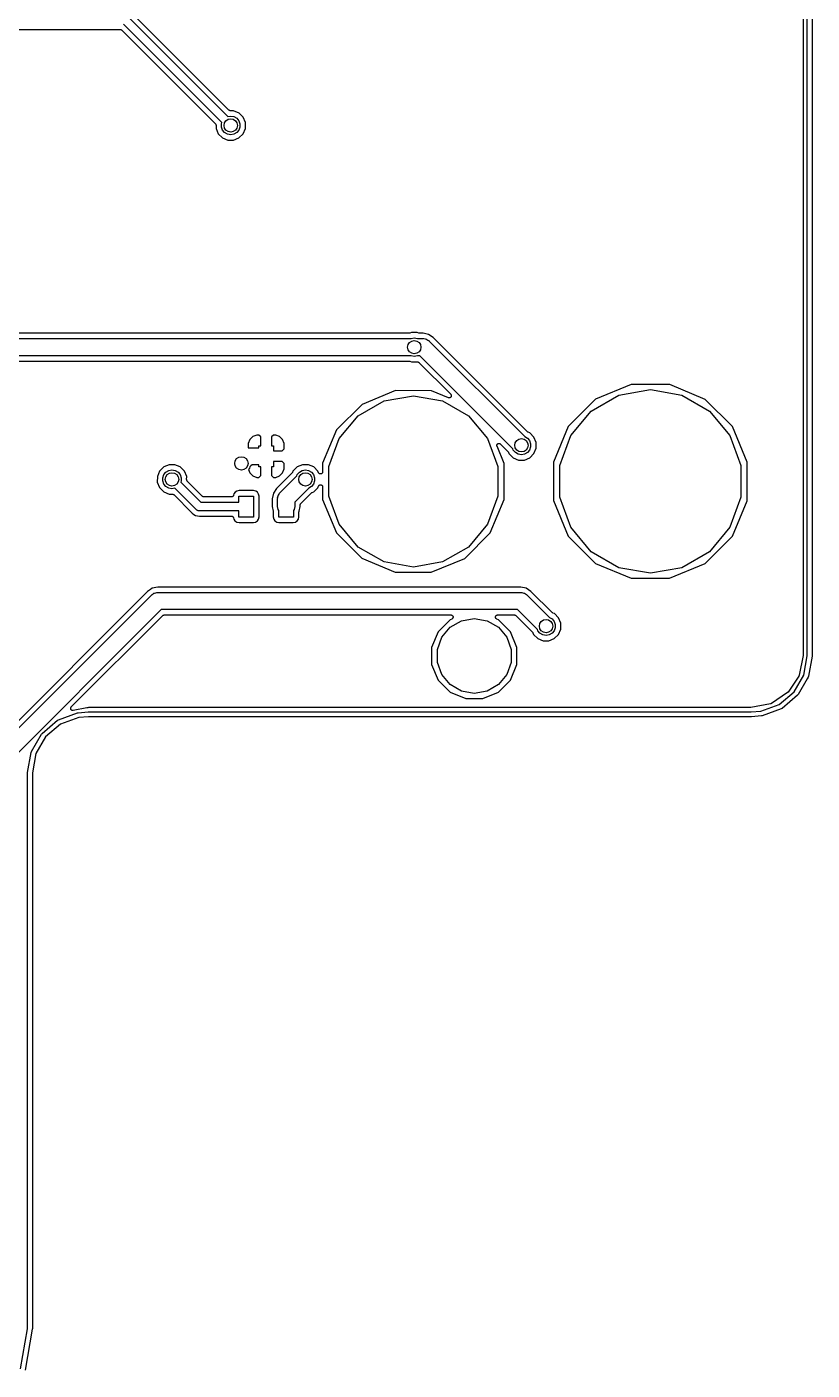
# Model space of a CAD drawing. Extents: x 51 to 137, y -158 to -25.
# Drawn here: x 99.1 to 136.5, y -153.9 to -90 of the extents above; entities that cross this region are included whole.
import ezdxf

# ---------------------------------------------------------------- set-up
doc = ezdxf.new("R2010")
doc.units = 0
doc.header["$MEASUREMENT"] = 0
doc.layers.add('BLACK', color=7, linetype='CONTINUOUS')

msp = doc.modelspace()

# ---------------------------------------------------------------- linework, layer by layer
at = {"layer": 'Black'}
for p, q in [((136.083, -28.2226), (136.083, -119.88)), ((136.286, -119.911), (136.286, -28.1863)), ((136.515, -28.1813), (136.515, -119.921)), ((103.96, -89.5014), (108.704, -94.2455)), ((86.0407, -90.1023), (103.585, -90.1023)), ((103.585, -90.1023), (103.589, -90.1031)), ((103.589, -90.1031), (103.594, -90.1027)), ((103.594, -90.1027), (103.606, -90.1061)), ((103.606, -90.1061), (103.619, -90.1084)), ((103.619, -90.1084), (103.623, -90.1107)), ((103.623, -90.1107), (103.628, -90.1118)), ((103.628, -90.1118), (103.639, -90.1194)), ((103.639, -90.1194), (103.65, -90.1261)), ((103.65, -90.1261), (103.653, -90.1295)), ((103.653, -90.1295), (103.657, -90.1321)), ((103.657, -90.1321), (108.111, -94.5862)), ((108.419, -94.5357), (103.732, -89.8483)), ((108.757, -93.9396), (104.372, -89.554)), ((108.761, -93.9422), (108.757, -93.9396)), ((108.764, -93.9456), (108.761, -93.9422)), ((108.775, -93.9522), (108.764, -93.9456)), ((108.786, -93.9599), (108.775, -93.9522)), ((108.79, -93.961), (108.786, -93.9599)), ((108.794, -93.9632), (108.79, -93.961)), ((108.807, -93.9656), (108.794, -93.9632)), ((108.82, -93.969), (108.807, -93.9656)), ((108.825, -93.9686), (108.82, -93.969)), ((108.829, -93.9694), (108.825, -93.9686)), ((108.979, -93.9695), (108.829, -93.9694)), ((109.235, -94.0761), (108.979, -93.9695)), ((108.111, -94.5862), (108.113, -94.5899)), ((108.113, -94.5899), (108.117, -94.5928)), ((108.117, -94.5928), (108.123, -94.6043)), ((108.123, -94.6043), (108.131, -94.6151)), ((108.131, -94.6151), (108.132, -94.6195)), ((108.132, -94.6195), (108.134, -94.6234)), ((108.134, -94.6234), (108.137, -94.6364)), ((108.137, -94.6364), (108.14, -94.6492)), ((108.4, -94.5904), (108.419, -94.5357)), ((108.4, -94.7454), (108.4, -94.5904)), ((108.704, -94.2455), (108.839, -94.2217)), ((108.839, -94.2217), (108.992, -94.2486)), ((108.992, -94.2486), (109.126, -94.3261)), ((109.126, -94.3261), (109.225, -94.4448)), ((109.225, -94.4448), (109.278, -94.5904)), ((109.432, -94.2727), (109.235, -94.0761)), ((109.278, -94.5904), (109.278, -94.7454)), ((109.538, -94.5296), (109.432, -94.2727)), ((109.537, -94.8074), (109.538, -94.5296)), ((108.14, -94.6492), (108.14, -94.6537)), ((108.14, -94.6537), (108.141, -94.6582)), ((108.141, -94.6582), (108.14, -94.8062)), ((108.14, -94.8062), (108.246, -95.0631)), ((108.246, -95.0631), (108.443, -95.2597)), ((108.453, -94.891), (108.4, -94.7454)), ((108.443, -95.2597), (108.699, -95.3663)), ((108.552, -95.0097), (108.453, -94.891)), ((108.686, -95.0872), (108.552, -95.0097)), ((108.839, -95.1141), (108.686, -95.0872)), ((108.992, -95.0872), (108.839, -95.1141)), ((108.977, -95.3665), (109.234, -95.2604)), ((109.126, -95.0097), (108.992, -95.0872)), ((109.225, -94.891), (109.126, -95.0097)), ((109.278, -94.7454), (109.225, -94.891)), ((109.234, -95.2604), (109.431, -95.0641)), ((109.431, -95.0641), (109.537, -94.8074)), ((108.699, -95.3663), (108.977, -95.3665)), ((96.5865, -104.816), (117.404, -104.816)), ((117.328, -104.562), (96.7338, -104.562)), ((117.33, -104.562), (117.328, -104.562)), ((117.332, -104.562), (117.33, -104.562)), ((117.347, -104.559), (117.332, -104.562)), ((117.363, -104.556), (117.347, -104.559)), ((117.365, -104.555), (117.363, -104.556)), ((117.367, -104.554), (117.365, -104.555)), ((117.441, -104.524), (117.367, -104.554)), ((117.404, -104.816), (117.426, -104.803)), ((117.426, -104.803), (117.579, -104.776)), ((117.718, -104.524), (117.441, -104.524)), ((117.579, -104.776), (117.732, -104.803)), ((117.791, -104.554), (117.718, -104.524)), ((117.732, -104.803), (117.754, -104.816)), ((117.754, -104.816), (118.004, -104.816)), ((117.793, -104.555), (117.791, -104.554)), ((117.795, -104.556), (117.793, -104.555)), ((117.811, -104.559), (117.795, -104.556)), ((117.826, -104.562), (117.811, -104.559)), ((117.828, -104.562), (117.826, -104.562)), ((117.83, -104.562), (117.828, -104.562)), ((117.994, -104.562), (117.83, -104.562)), ((118.256, -104.614), (117.994, -104.562)), ((118.004, -104.816), (118.022, -104.819)), ((118.022, -104.819), (118.04, -104.818)), ((118.04, -104.818), (118.091, -104.831)), ((118.091, -104.831), (118.143, -104.841)), ((118.143, -104.841), (118.159, -104.85)), ((118.159, -104.85), (118.176, -104.854)), ((118.176, -104.854), (118.219, -104.885)), ((118.478, -104.763), (118.256, -104.614)), ((122.967, -109.252), (118.478, -104.763)), ((118.219, -104.885), (118.265, -104.911)), ((118.265, -104.911), (118.277, -104.925)), ((118.277, -104.925), (118.292, -104.935)), ((118.292, -104.935), (122.837, -109.481)), ((117.404, -105.629), (96.4182, -105.629)), ((96.4282, -105.883), (117.328, -105.883)), ((117.328, -105.883), (117.33, -105.883)), ((117.33, -105.883), (117.332, -105.883)), ((117.332, -105.883), (117.347, -105.886)), ((117.347, -105.886), (117.362, -105.889)), ((117.362, -105.889), (117.364, -105.89)), ((117.364, -105.89), (117.367, -105.891)), ((117.367, -105.891), (117.439, -105.921)), ((117.426, -105.642), (117.404, -105.629)), ((117.579, -105.669), (117.426, -105.642)), ((117.439, -105.921), (117.727, -105.921)), ((117.732, -105.642), (117.579, -105.669)), ((117.727, -105.921), (117.731, -105.922)), ((117.731, -105.922), (117.736, -105.922)), ((117.754, -105.629), (117.732, -105.642)), ((117.736, -105.922), (117.749, -105.925)), ((117.749, -105.925), (117.762, -105.927)), ((117.836, -105.629), (117.754, -105.629)), ((117.762, -105.927), (117.765, -105.93)), ((117.765, -105.93), (117.77, -105.931)), ((117.77, -105.931), (117.781, -105.938)), ((117.781, -105.938), (117.792, -105.945)), ((117.792, -105.945), (117.795, -105.948)), ((117.795, -105.948), (117.799, -105.951)), ((117.799, -105.951), (119.312, -107.465)), ((122.272, -110.065), (117.836, -105.629)), ((116.678, -107.294), (115.09, -107.95)), ((118.396, -107.296), (116.678, -107.294)), ((119.202, -107.63), (118.396, -107.296)), ((127.903, -107.002), (126.208, -107.702)), ((127.32, -107.504), (128.816, -107.24)), ((129.737, -107.004), (127.903, -107.002)), ((128.816, -107.24), (130.312, -107.504)), ((131.431, -107.707), (129.737, -107.004)), ((115.09, -107.95), (113.875, -109.164)), ((114.911, -108.488), (116.138, -107.78)), ((116.138, -107.78), (117.533, -107.533)), ((117.533, -107.533), (118.928, -107.78)), ((118.928, -107.78), (120.155, -108.488)), ((119.217, -107.634), (119.202, -107.63)), ((119.232, -107.638), (119.217, -107.634)), ((119.234, -107.638), (119.232, -107.638)), ((119.236, -107.638), (119.234, -107.638)), ((119.251, -107.636), (119.236, -107.638)), ((119.267, -107.635), (119.251, -107.636)), ((119.269, -107.634), (119.267, -107.635)), ((119.271, -107.633), (119.269, -107.634)), ((119.285, -107.626), (119.271, -107.633)), ((119.299, -107.62), (119.285, -107.626)), ((119.3, -107.618), (119.299, -107.62)), ((119.302, -107.617), (119.3, -107.618)), ((119.313, -107.606), (119.302, -107.617)), ((119.312, -107.465), (119.321, -107.477)), ((119.324, -107.595), (119.313, -107.606)), ((119.321, -107.477), (119.331, -107.49)), ((119.325, -107.593), (119.324, -107.595)), ((119.326, -107.591), (119.325, -107.593)), ((119.332, -107.577), (119.326, -107.591)), ((119.331, -107.49), (119.331, -107.492)), ((119.331, -107.492), (119.333, -107.494)), ((119.339, -107.563), (119.332, -107.577)), ((119.333, -107.494), (119.337, -107.509)), ((119.337, -107.509), (119.341, -107.523)), ((119.34, -107.559), (119.339, -107.561)), ((119.339, -107.561), (119.339, -107.563)), ((119.342, -107.528), (119.34, -107.543)), ((119.34, -107.543), (119.34, -107.559)), ((119.341, -107.523), (119.341, -107.526)), ((119.341, -107.526), (119.342, -107.528)), ((126.208, -107.702), (124.91, -108.998)), ((126.005, -108.263), (127.32, -107.504)), ((130.312, -107.504), (131.627, -108.263)), ((132.727, -109.005), (131.431, -107.707)), ((114, -109.573), (114.911, -108.488)), ((120.155, -108.488), (121.066, -109.573)), ((125.029, -109.427), (126.005, -108.263)), ((131.627, -108.263), (132.603, -109.427)), ((113.875, -109.164), (113.216, -110.75)), ((122.969, -109.253), (122.967, -109.252)), ((122.971, -109.255), (122.969, -109.253)), ((122.984, -109.263), (122.971, -109.255)), ((122.996, -109.272), (122.984, -109.263)), ((122.998, -109.273), (122.996, -109.272)), ((123, -109.274), (122.998, -109.273)), ((123.074, -109.304), (123, -109.274)), ((123.27, -109.501), (123.074, -109.304)), ((124.91, -108.998), (124.207, -110.692)), ((133.427, -110.7), (132.727, -109.005)), ((109.747, -109.626), (109.669, -109.813)), ((109.669, -109.813), (109.669, -110.011)), ((109.89, -109.483), (109.747, -109.626)), ((110.076, -109.406), (109.89, -109.483)), ((110.181, -109.406), (110.076, -109.406)), ((110.177, -110.008), (110.177, -109.914)), ((110.177, -109.914), (110.274, -109.914)), ((110.274, -109.499), (110.181, -109.406)), ((110.274, -109.914), (110.274, -109.499)), ((110.875, -109.406), (110.782, -109.499)), ((110.782, -109.499), (110.782, -109.914)), ((110.782, -109.914), (110.879, -109.914)), ((110.98, -109.406), (110.875, -109.406)), ((110.879, -109.914), (110.879, -110.16)), ((111.166, -109.483), (110.98, -109.406)), ((111.309, -109.626), (111.166, -109.483)), ((111.387, -109.813), (111.309, -109.626)), ((111.387, -110.067), (111.387, -109.813)), ((113.515, -110.905), (114, -109.573)), ((121.066, -109.573), (121.551, -110.905)), ((121.508, -109.91), (121.51, -109.895)), ((121.508, -109.912), (121.508, -109.91)), ((121.508, -109.914), (121.508, -109.912)), ((121.512, -109.929), (121.508, -109.914)), ((121.51, -109.895), (121.511, -109.879)), ((121.511, -109.879), (121.512, -109.877)), ((121.512, -109.877), (121.513, -109.875)), ((121.516, -109.944), (121.512, -109.929)), ((121.513, -109.875), (121.52, -109.861)), ((121.852, -110.758), (121.516, -109.944)), ((121.52, -109.861), (121.526, -109.847)), ((121.526, -109.847), (121.528, -109.846)), ((121.528, -109.846), (121.529, -109.844)), ((121.529, -109.844), (121.54, -109.833)), ((121.54, -109.833), (121.551, -109.822)), ((121.551, -109.822), (121.553, -109.821)), ((121.553, -109.821), (121.555, -109.82)), ((121.555, -109.82), (121.569, -109.814)), ((121.569, -109.814), (121.583, -109.807)), ((121.583, -109.807), (121.585, -109.807)), ((121.585, -109.807), (121.588, -109.806)), ((121.588, -109.806), (121.603, -109.806)), ((121.603, -109.806), (121.618, -109.804)), ((121.618, -109.804), (121.621, -109.805)), ((121.621, -109.805), (121.623, -109.805)), ((121.623, -109.805), (121.638, -109.809)), ((121.638, -109.809), (121.652, -109.813)), ((121.652, -109.813), (121.654, -109.815)), ((121.654, -109.815), (121.656, -109.815)), ((121.656, -109.815), (121.669, -109.825)), ((121.669, -109.825), (121.681, -109.834)), ((121.681, -109.834), (122.033, -110.186)), ((122.837, -109.481), (122.965, -109.554)), ((122.965, -109.554), (123.064, -109.673)), ((123.064, -109.673), (123.117, -109.819)), ((123.117, -109.974), (123.064, -110.119)), ((123.117, -109.819), (123.117, -109.974)), ((123.377, -109.758), (123.27, -109.501)), ((123.376, -110.036), (123.377, -109.758)), ((124.51, -110.854), (125.029, -109.427)), ((132.603, -109.427), (133.122, -110.854)), ((109.669, -110.011), (109.687, -110.008)), ((109.687, -110.008), (110.177, -110.008)), ((110.879, -110.16), (111.294, -110.16)), ((111.294, -110.16), (111.387, -110.067)), ((122.033, -110.186), (122.035, -110.187)), ((122.035, -110.187), (122.036, -110.189)), ((122.036, -110.189), (122.045, -110.202)), ((122.045, -110.202), (122.053, -110.215)), ((122.053, -110.215), (122.054, -110.217)), ((122.054, -110.217), (122.055, -110.219)), ((122.055, -110.219), (122.085, -110.291)), ((122.085, -110.291), (122.282, -110.488)), ((122.291, -110.119), (122.272, -110.065)), ((122.282, -110.488), (122.538, -110.595)), ((122.391, -110.238), (122.291, -110.119)), ((122.525, -110.316), (122.391, -110.238)), ((122.678, -110.342), (122.525, -110.316)), ((122.538, -110.595), (122.816, -110.595)), ((122.831, -110.316), (122.678, -110.342)), ((122.816, -110.595), (123.073, -110.489)), ((122.965, -110.238), (122.831, -110.316)), ((123.064, -110.119), (122.965, -110.238)), ((123.073, -110.489), (123.27, -110.292)), ((123.27, -110.292), (123.376, -110.036)), ((105.453, -111.12), (105.347, -111.376)), ((105.65, -110.923), (105.453, -111.12)), ((105.907, -110.817), (105.65, -110.923)), ((105.659, -111.293), (105.758, -111.174)), ((105.758, -111.174), (105.892, -111.097)), ((105.892, -111.097), (106.045, -111.07)), ((106.185, -110.818), (105.907, -110.817)), ((106.045, -111.07), (106.198, -111.097)), ((106.441, -110.924), (106.185, -110.818)), ((106.198, -111.097), (106.332, -111.174)), ((106.332, -111.174), (106.431, -111.293)), ((106.638, -111.121), (106.441, -110.924)), ((106.744, -111.378), (106.638, -111.121)), ((109.733, -110.977), (109.68, -111.041)), ((109.68, -111.041), (109.747, -111.202)), ((109.753, -110.922), (109.733, -110.977)), ((109.747, -111.202), (109.89, -111.345)), ((109.804, -110.871), (109.753, -110.922)), ((109.855, -110.82), (109.804, -110.871)), ((110.177, -110.82), (109.855, -110.82)), ((110.177, -110.914), (110.177, -110.82)), ((110.274, -110.914), (110.177, -110.914)), ((110.274, -111.33), (110.274, -110.914)), ((110.879, -110.914), (110.782, -110.914)), ((110.782, -110.914), (110.782, -111.33)), ((111.294, -110.668), (110.879, -110.668)), ((110.879, -110.668), (110.879, -110.914)), ((111.751, -111.227), (111.018, -111.959)), ((111.166, -111.345), (111.309, -111.202)), ((111.387, -110.761), (111.294, -110.668)), ((111.309, -111.202), (111.387, -111.016)), ((111.387, -111.016), (111.387, -110.761)), ((111.752, -111.225), (111.751, -111.227)), ((111.754, -111.223), (111.752, -111.225)), ((111.762, -111.21), (111.754, -111.223)), ((111.771, -111.198), (111.762, -111.21)), ((111.773, -111.194), (111.771, -111.195)), ((111.771, -111.195), (111.771, -111.198)), ((111.803, -111.12), (111.773, -111.194)), ((112, -110.923), (111.803, -111.12)), ((112.257, -110.817), (112, -110.923)), ((112.009, -111.293), (112.108, -111.174)), ((112.108, -111.174), (112.242, -111.097)), ((112.242, -111.097), (112.395, -111.07)), ((112.535, -110.818), (112.257, -110.817)), ((112.395, -111.07), (112.548, -111.097)), ((112.791, -110.924), (112.535, -110.818)), ((112.548, -111.097), (112.682, -111.174)), ((112.682, -111.174), (112.781, -111.293)), ((112.988, -111.121), (112.791, -110.924)), ((113.02, -111.199), (112.988, -111.121)), ((113.028, -111.212), (113.02, -111.199)), ((113.036, -111.226), (113.028, -111.212)), ((113.038, -111.227), (113.036, -111.226)), ((113.039, -111.229), (113.038, -111.227)), ((113.051, -111.238), (113.039, -111.229)), ((113.063, -111.248), (113.051, -111.238)), ((113.065, -111.249), (113.063, -111.248)), ((113.067, -111.251), (113.065, -111.249)), ((113.082, -111.255), (113.067, -111.251)), ((113.096, -111.26), (113.082, -111.255)), ((113.098, -111.26), (113.096, -111.26)), ((113.1, -111.261), (113.098, -111.26)), ((113.116, -111.26), (113.1, -111.261)), ((113.131, -111.261), (113.116, -111.26)), ((113.133, -111.26), (113.131, -111.261)), ((113.136, -111.26), (113.133, -111.26)), ((113.15, -111.254), (113.136, -111.26)), ((113.165, -111.248), (113.15, -111.254)), ((113.166, -111.247), (113.165, -111.248)), ((113.168, -111.246), (113.166, -111.247)), ((113.18, -111.236), (113.168, -111.246)), ((113.192, -111.226), (113.18, -111.236)), ((113.193, -111.224), (113.192, -111.226)), ((113.194, -111.222), (113.193, -111.224)), ((113.201, -111.209), (113.194, -111.222)), ((113.209, -111.195), (113.201, -111.209)), ((113.21, -111.193), (113.209, -111.195)), ((113.211, -111.191), (113.21, -111.193)), ((113.213, -111.176), (113.211, -111.191)), ((113.215, -111.161), (113.213, -111.176)), ((113.216, -110.75), (113.215, -111.161)), ((113.515, -112.321), (113.515, -110.905)), ((121.551, -110.905), (121.551, -112.321)), ((121.85, -112.476), (121.852, -110.758)), ((124.207, -110.692), (124.205, -112.526)), ((124.51, -112.372), (124.51, -110.854)), ((133.122, -110.854), (133.122, -112.372)), ((133.425, -112.534), (133.427, -110.7)), ((105.347, -111.376), (105.346, -111.654)), ((105.346, -111.654), (105.452, -111.911)), ((105.606, -111.439), (105.659, -111.293)), ((105.606, -111.593), (105.606, -111.439)), ((105.659, -111.739), (105.606, -111.593)), ((105.758, -111.858), (105.659, -111.739)), ((105.892, -111.935), (105.758, -111.858)), ((106.431, -111.293), (106.484, -111.439)), ((106.484, -111.593), (106.464, -111.648)), ((106.464, -111.648), (107.424, -112.609)), ((106.484, -111.439), (106.484, -111.593)), ((106.743, -111.526), (106.744, -111.378)), ((106.744, -111.53), (106.743, -111.526)), ((106.744, -111.535), (106.744, -111.53)), ((106.747, -111.548), (106.744, -111.535)), ((106.75, -111.561), (106.747, -111.548)), ((106.752, -111.565), (106.75, -111.561)), ((106.753, -111.569), (106.752, -111.565)), ((106.761, -111.58), (106.753, -111.569)), ((106.767, -111.591), (106.761, -111.58)), ((106.771, -111.594), (106.767, -111.591)), ((106.773, -111.598), (106.771, -111.594)), ((107.5, -112.325), (106.773, -111.598)), ((109.89, -111.345), (110.076, -111.422)), ((110.076, -111.422), (110.181, -111.422)), ((110.181, -111.422), (110.274, -111.33)), ((110.782, -111.33), (110.875, -111.422)), ((110.875, -111.422), (110.98, -111.422)), ((110.98, -111.422), (111.166, -111.345)), ((111.191, -112.146), (111.989, -111.348)), ((111.989, -111.348), (112.009, -111.293)), ((112.682, -111.858), (112.554, -111.931)), ((112.781, -111.739), (112.682, -111.858)), ((112.781, -111.293), (112.834, -111.439)), ((112.834, -111.593), (112.781, -111.739)), ((112.834, -111.439), (112.834, -111.593)), ((112.987, -111.912), (113.019, -111.834)), ((113.019, -111.834), (113.028, -111.821)), ((113.028, -111.821), (113.035, -111.807)), ((113.035, -111.807), (113.037, -111.806)), ((113.037, -111.806), (113.038, -111.804)), ((113.038, -111.804), (113.051, -111.795)), ((113.051, -111.795), (113.062, -111.785)), ((113.062, -111.785), (113.065, -111.784)), ((113.065, -111.784), (113.066, -111.783)), ((113.066, -111.783), (113.081, -111.778)), ((113.081, -111.778), (113.096, -111.773)), ((113.096, -111.773), (113.098, -111.773)), ((113.098, -111.773), (113.1, -111.772)), ((113.1, -111.772), (113.115, -111.773)), ((113.115, -111.773), (113.131, -111.773)), ((113.131, -111.773), (113.133, -111.774)), ((113.133, -111.774), (113.135, -111.774)), ((113.135, -111.774), (113.15, -111.78)), ((113.15, -111.78), (113.164, -111.785)), ((113.164, -111.785), (113.166, -111.786)), ((113.166, -111.786), (113.168, -111.787)), ((113.168, -111.787), (113.179, -111.798)), ((113.179, -111.798), (113.191, -111.808)), ((113.191, -111.808), (113.192, -111.81)), ((113.192, -111.81), (113.194, -111.811)), ((113.194, -111.811), (113.201, -111.825)), ((113.201, -111.825), (113.209, -111.838)), ((113.209, -111.838), (113.209, -111.84)), ((113.209, -111.84), (113.21, -111.842)), ((113.21, -111.842), (113.212, -111.858)), ((113.212, -111.858), (113.215, -111.873)), ((113.215, -111.873), (113.214, -112.468)), ((105.452, -111.911), (105.649, -112.108)), ((105.649, -112.108), (105.905, -112.214)), ((106.045, -111.962), (105.892, -111.935)), ((105.905, -112.214), (106.055, -112.215)), ((106.18, -111.938), (106.045, -111.962)), ((106.055, -112.215), (106.059, -112.215)), ((106.059, -112.215), (106.063, -112.215)), ((106.063, -112.215), (106.076, -112.218)), ((106.076, -112.218), (106.089, -112.221)), ((106.089, -112.221), (106.093, -112.223)), ((106.093, -112.223), (106.098, -112.224)), ((106.098, -112.224), (106.108, -112.232)), ((106.108, -112.232), (106.12, -112.238)), ((106.12, -112.238), (106.123, -112.242)), ((106.123, -112.242), (106.126, -112.244)), ((106.126, -112.244), (107.01, -113.128)), ((107.196, -112.956), (106.18, -111.938)), ((107.503, -112.328), (107.5, -112.325)), ((107.506, -112.331), (107.503, -112.328)), ((107.518, -112.338), (107.506, -112.331)), ((107.529, -112.345), (107.518, -112.338)), ((107.533, -112.346), (107.529, -112.345)), ((107.537, -112.349), (107.533, -112.346)), ((107.55, -112.351), (107.537, -112.349)), ((107.563, -112.354), (107.55, -112.351)), ((107.567, -112.354), (107.563, -112.354)), ((107.572, -112.355), (107.567, -112.354)), ((108.877, -112.355), (107.572, -112.355)), ((108.893, -112.352), (108.877, -112.355)), ((108.909, -112.349), (108.893, -112.352)), ((108.91, -112.349), (108.909, -112.349)), ((108.911, -112.349), (108.91, -112.349)), ((108.926, -112.34), (108.911, -112.349)), ((108.94, -112.333), (108.926, -112.34)), ((108.941, -112.332), (108.94, -112.333)), ((108.942, -112.331), (108.941, -112.332)), ((108.953, -112.318), (108.942, -112.331)), ((108.963, -112.306), (108.953, -112.318)), ((108.964, -112.305), (108.963, -112.306)), ((108.965, -112.304), (108.964, -112.305)), ((108.97, -112.289), (108.965, -112.304)), ((108.976, -112.273), (108.97, -112.289)), ((108.989, -112.212), (108.976, -112.273)), ((109.046, -112.127), (108.989, -112.212)), ((109.131, -112.071), (109.046, -112.127)), ((109.237, -112.051), (109.131, -112.071)), ((109.228, -112.609), (109.228, -112.311)), ((109.228, -112.311), (109.929, -112.311)), ((109.918, -112.051), (109.237, -112.051)), ((110.028, -112.073), (109.918, -112.051)), ((109.929, -112.311), (109.929, -113.312)), ((110.113, -112.13), (110.028, -112.073)), ((110.169, -112.215), (110.113, -112.13)), ((110.19, -112.321), (110.169, -112.215)), ((110.19, -113.302), (110.19, -112.321)), ((110.87, -112.181), (110.818, -112.443)), ((110.818, -112.443), (110.818, -112.802)), ((111.018, -111.959), (110.87, -112.181)), ((111.072, -112.433), (111.075, -112.415)), ((111.072, -112.812), (111.072, -112.433)), ((111.073, -112.398), (111.087, -112.346)), ((111.075, -112.415), (111.073, -112.398)), ((111.087, -112.346), (111.096, -112.294)), ((111.096, -112.294), (111.105, -112.279)), ((111.105, -112.279), (111.11, -112.261)), ((111.11, -112.261), (111.14, -112.218)), ((111.14, -112.218), (111.167, -112.172)), ((111.167, -112.172), (111.18, -112.16)), ((111.18, -112.16), (111.191, -112.146)), ((112.554, -111.931), (111.884, -112.601)), ((112.168, -112.677), (112.684, -112.161)), ((112.684, -112.161), (112.686, -112.159)), ((112.686, -112.159), (112.688, -112.158)), ((112.688, -112.158), (112.701, -112.149)), ((112.701, -112.149), (112.713, -112.14)), ((112.713, -112.14), (112.715, -112.14)), ((112.715, -112.14), (112.717, -112.139)), ((112.717, -112.139), (112.79, -112.109)), ((112.79, -112.109), (112.987, -111.912)), ((113.214, -112.468), (113.87, -114.056)), ((114, -113.653), (113.515, -112.321)), ((121.551, -112.321), (121.066, -113.653)), ((121.191, -114.062), (121.85, -112.476)), ((124.205, -112.526), (124.905, -114.221)), ((125.029, -113.799), (124.51, -112.372)), ((133.122, -112.372), (132.603, -113.799)), ((132.722, -114.228), (133.425, -112.534)), ((107.01, -113.128), (107.091, -113.183)), ((107.091, -113.183), (107.091, -113.183)), ((107.091, -113.183), (107.091, -113.183)), ((107.091, -113.183), (107.166, -113.233)), ((107.204, -112.961), (107.196, -112.956)), ((107.209, -112.968), (107.204, -112.961)), ((107.232, -112.981), (107.209, -112.968)), ((107.254, -112.996), (107.232, -112.981)), ((107.263, -112.998), (107.254, -112.996)), ((107.271, -113.003), (107.263, -112.998)), ((107.297, -113.008), (107.271, -113.003)), ((107.322, -113.014), (107.297, -113.008)), ((107.331, -113.014), (107.322, -113.014)), ((107.34, -113.015), (107.331, -113.014)), ((109.228, -113.015), (107.34, -113.015)), ((107.424, -112.609), (109.228, -112.609)), ((109.228, -113.312), (109.228, -113.015)), ((110.818, -112.802), (110.865, -113.038)), ((110.865, -113.038), (110.865, -113.048)), ((110.865, -113.048), (110.866, -113.058)), ((110.866, -113.058), (110.866, -113.302)), ((111.096, -112.951), (111.072, -112.812)), ((111.127, -113.005), (111.096, -112.951)), ((111.127, -113.312), (111.127, -113.005)), ((111.86, -112.951), (111.828, -113.005)), ((111.828, -113.005), (111.828, -113.312)), ((111.884, -112.812), (111.86, -112.951)), ((111.884, -112.601), (111.884, -112.812)), ((112.089, -113.058), (112.091, -113.048)), ((112.089, -113.302), (112.089, -113.058)), ((112.091, -113.038), (112.138, -112.802)), ((112.091, -113.048), (112.091, -113.038)), ((112.138, -112.749), (112.139, -112.744)), ((112.138, -112.802), (112.138, -112.749)), ((112.139, -112.74), (112.142, -112.727)), ((112.139, -112.744), (112.139, -112.74)), ((112.142, -112.727), (112.145, -112.714)), ((112.145, -112.714), (112.147, -112.71)), ((112.147, -112.71), (112.148, -112.706)), ((112.148, -112.706), (112.156, -112.695)), ((112.156, -112.695), (112.162, -112.683)), ((112.162, -112.683), (112.166, -112.68)), ((112.166, -112.68), (112.168, -112.677)), ((107.166, -113.233), (107.252, -113.25)), ((107.252, -113.25), (107.252, -113.25)), ((107.252, -113.25), (107.252, -113.25)), ((107.252, -113.25), (107.35, -113.269)), ((107.35, -113.269), (108.876, -113.269)), ((108.876, -113.269), (108.893, -113.272)), ((108.893, -113.272), (108.909, -113.275)), ((108.909, -113.275), (108.91, -113.275)), ((108.91, -113.275), (108.911, -113.275)), ((108.911, -113.275), (108.926, -113.284)), ((108.926, -113.284), (108.94, -113.292)), ((108.94, -113.292), (108.941, -113.293)), ((108.941, -113.293), (108.942, -113.293)), ((108.942, -113.293), (108.952, -113.306)), ((108.952, -113.306), (108.963, -113.319)), ((108.963, -113.319), (108.964, -113.319)), ((108.964, -113.319), (108.964, -113.32)), ((108.964, -113.32), (108.97, -113.336)), ((108.97, -113.336), (108.976, -113.351)), ((108.976, -113.351), (108.987, -113.409)), ((108.987, -113.409), (109.043, -113.494)), ((109.043, -113.494), (109.128, -113.551)), ((109.128, -113.551), (109.238, -113.573)), ((109.929, -113.312), (109.228, -113.312)), ((109.238, -113.573), (109.919, -113.573)), ((109.919, -113.573), (110.025, -113.553)), ((110.025, -113.553), (110.111, -113.497)), ((110.111, -113.497), (110.167, -113.412)), ((110.167, -113.412), (110.19, -113.302)), ((110.866, -113.302), (110.887, -113.409)), ((110.887, -113.409), (110.943, -113.494)), ((110.943, -113.494), (111.028, -113.551)), ((111.028, -113.551), (111.138, -113.573)), ((111.828, -113.312), (111.127, -113.312)), ((111.138, -113.573), (111.819, -113.573)), ((111.819, -113.573), (111.925, -113.553)), ((111.925, -113.553), (112.01, -113.497)), ((112.01, -113.497), (112.067, -113.412)), ((112.067, -113.412), (112.089, -113.302)), ((114.911, -114.738), (114, -113.653)), ((121.066, -113.653), (120.155, -114.738)), ((126.005, -114.963), (125.029, -113.799)), ((132.603, -113.799), (131.627, -114.963)), ((113.87, -114.056), (115.084, -115.271)), ((119.976, -115.276), (121.191, -114.062)), ((124.905, -114.221), (126.201, -115.519)), ((131.424, -115.524), (132.722, -114.228)), ((116.138, -115.446), (114.911, -114.738)), ((120.155, -114.738), (118.928, -115.446)), ((127.32, -115.722), (126.005, -114.963)), ((131.627, -114.963), (130.312, -115.722)), ((115.084, -115.271), (116.67, -115.93)), ((117.533, -115.693), (116.138, -115.446)), ((118.928, -115.446), (117.533, -115.693)), ((118.388, -115.932), (119.976, -115.276)), ((126.201, -115.519), (127.895, -116.222)), ((128.816, -115.986), (127.32, -115.722)), ((130.312, -115.722), (128.816, -115.986)), ((129.729, -116.224), (131.424, -115.524)), ((116.67, -115.93), (118.388, -115.932)), ((127.895, -116.222), (129.729, -116.224)), ((104.885, -116.85), (96.6937, -125.042)), ((105.025, -116.757), (104.885, -116.85)), ((105.107, -116.702), (105.025, -116.757)), ((105.025, -116.757), (105.025, -116.757)), ((105.025, -116.757), (105.025, -116.757)), ((105.072, -117.023), (105.086, -117.012)), ((105.086, -117.012), (105.098, -116.999)), ((105.098, -116.999), (105.144, -116.972)), ((105.369, -116.65), (105.107, -116.702)), ((105.144, -116.972), (105.187, -116.942)), ((105.187, -116.942), (105.205, -116.937)), ((105.205, -116.937), (105.22, -116.928)), ((105.22, -116.928), (105.272, -116.919)), ((105.272, -116.919), (105.324, -116.905)), ((105.324, -116.905), (105.341, -116.907)), ((105.341, -116.907), (105.359, -116.904)), ((105.359, -116.904), (122.657, -116.904)), ((122.647, -116.65), (105.369, -116.65)), ((122.909, -116.702), (122.647, -116.65)), ((122.657, -116.904), (122.675, -116.907)), ((122.675, -116.907), (122.693, -116.905)), ((122.693, -116.905), (122.744, -116.919)), ((122.744, -116.919), (122.796, -116.928)), ((122.796, -116.928), (122.812, -116.937)), ((122.812, -116.937), (122.829, -116.942)), ((122.829, -116.942), (122.873, -116.972)), ((122.873, -116.972), (122.919, -116.999)), ((123.131, -116.85), (122.909, -116.702)), ((122.919, -116.999), (122.93, -117.012)), ((122.93, -117.012), (122.945, -117.023)), ((124.138, -117.857), (123.131, -116.85)), ((96.6219, -125.473), (105.072, -117.023)), ((122.945, -117.023), (124.008, -118.086)), ((105.527, -117.716), (97.0283, -126.216)), ((101.253, -122.35), (105.603, -118)), ((122.489, -117.716), (105.527, -117.716)), ((105.603, -118), (105.607, -117.998)), ((105.607, -117.998), (105.609, -117.994)), ((105.609, -117.994), (105.621, -117.988)), ((105.621, -117.988), (105.632, -117.98)), ((105.632, -117.98), (105.636, -117.979)), ((105.636, -117.979), (105.64, -117.977)), ((105.64, -117.977), (105.653, -117.974)), ((105.653, -117.974), (105.666, -117.971)), ((105.666, -117.971), (105.67, -117.971)), ((105.67, -117.971), (105.675, -117.971)), ((105.675, -117.971), (119.322, -117.971)), ((119.284, -118.197), (118.712, -118.768)), ((119.36, -118.166), (119.284, -118.197)), ((119.287, -118.554), (119.824, -118.244)), ((119.322, -117.971), (119.337, -117.973)), ((119.337, -117.973), (119.352, -117.975)), ((119.352, -117.975), (119.354, -117.976)), ((119.354, -117.976), (119.356, -117.977)), ((119.356, -117.977), (119.37, -117.984)), ((119.373, -118.158), (119.36, -118.166)), ((119.37, -117.984), (119.383, -117.992)), ((119.387, -118.15), (119.373, -118.158)), ((119.383, -117.992), (119.385, -117.993)), ((119.385, -117.993), (119.387, -117.994)), ((119.387, -117.994), (119.397, -118.006)), ((119.388, -118.148), (119.387, -118.15)), ((119.39, -118.147), (119.388, -118.148)), ((119.4, -118.135), (119.39, -118.147)), ((119.397, -118.006), (119.407, -118.018)), ((119.41, -118.123), (119.4, -118.135)), ((119.407, -118.018), (119.408, -118.02)), ((119.408, -118.02), (119.41, -118.021)), ((119.41, -118.021), (119.415, -118.036)), ((119.412, -118.119), (119.41, -118.121)), ((119.41, -118.121), (119.41, -118.123)), ((119.416, -118.104), (119.412, -118.119)), ((119.415, -118.036), (119.421, -118.05)), ((119.422, -118.09), (119.416, -118.104)), ((119.421, -118.05), (119.421, -118.052)), ((119.421, -118.052), (119.422, -118.054)), ((119.422, -118.054), (119.422, -118.07)), ((119.422, -118.07), (119.422, -118.085)), ((119.422, -118.085), (119.422, -118.088)), ((119.422, -118.088), (119.422, -118.09)), ((119.824, -118.244), (120.434, -118.136)), ((120.434, -118.136), (121.044, -118.244)), ((121.044, -118.244), (121.581, -118.554)), ((121.444, -118.085), (121.445, -118.07)), ((121.445, -118.087), (121.444, -118.085)), ((121.445, -118.054), (121.446, -118.052)), ((121.445, -118.07), (121.445, -118.054)), ((121.445, -118.09), (121.445, -118.087)), ((121.45, -118.104), (121.445, -118.09)), ((121.446, -118.05), (121.452, -118.036)), ((121.446, -118.052), (121.446, -118.05)), ((121.455, -118.119), (121.45, -118.104)), ((121.452, -118.036), (121.457, -118.021)), ((121.456, -118.121), (121.455, -118.119)), ((121.457, -118.123), (121.456, -118.121)), ((121.457, -118.021), (121.458, -118.02)), ((121.467, -118.135), (121.457, -118.123)), ((121.458, -118.02), (121.459, -118.017)), ((121.459, -118.017), (121.47, -118.006)), ((121.476, -118.147), (121.467, -118.135)), ((121.47, -118.006), (121.48, -117.994)), ((121.478, -118.148), (121.476, -118.147)), ((121.48, -118.15), (121.478, -118.148)), ((121.48, -117.994), (121.482, -117.993)), ((121.493, -118.158), (121.48, -118.15)), ((121.482, -117.993), (121.483, -117.991)), ((121.483, -117.991), (121.497, -117.984)), ((121.506, -118.166), (121.493, -118.158)), ((121.497, -117.984), (121.51, -117.977)), ((121.587, -118.199), (121.506, -118.166)), ((121.51, -117.977), (121.513, -117.976)), ((121.513, -117.976), (121.515, -117.975)), ((121.515, -117.975), (121.53, -117.973)), ((121.53, -117.973), (121.545, -117.971)), ((121.545, -117.971), (122.342, -117.971)), ((122.158, -118.771), (121.587, -118.199)), ((122.342, -117.971), (122.346, -117.971)), ((122.346, -117.971), (122.351, -117.971)), ((122.351, -117.971), (122.363, -117.974)), ((122.363, -117.974), (122.376, -117.977)), ((122.376, -117.977), (122.38, -117.979)), ((122.38, -117.979), (122.385, -117.98)), ((122.385, -117.98), (122.395, -117.988)), ((122.395, -117.988), (122.407, -117.994)), ((122.407, -117.994), (122.41, -117.998)), ((122.41, -117.998), (122.414, -118)), ((122.414, -118), (123.204, -118.79)), ((123.442, -118.669), (122.489, -117.716)), ((124.008, -118.086), (124.135, -118.159)), ((124.135, -118.159), (124.235, -118.278)), ((124.139, -117.858), (124.138, -117.857)), ((124.141, -117.86), (124.139, -117.858)), ((124.154, -117.868), (124.141, -117.86)), ((124.167, -117.877), (124.154, -117.868)), ((124.169, -117.877), (124.167, -117.877)), ((124.171, -117.879), (124.169, -117.877)), ((124.244, -117.909), (124.171, -117.879)), ((124.235, -118.278), (124.288, -118.424)), ((124.441, -118.106), (124.244, -117.909)), ((124.547, -118.363), (124.441, -118.106)), ((118.712, -118.768), (118.402, -119.515)), ((118.888, -119.029), (119.287, -118.554)), ((121.581, -118.554), (121.98, -119.029)), ((122.466, -119.519), (122.158, -118.771)), ((123.204, -118.79), (123.205, -118.792)), ((123.205, -118.792), (123.207, -118.794)), ((123.207, -118.794), (123.215, -118.807)), ((123.215, -118.807), (123.224, -118.819)), ((123.224, -118.819), (123.224, -118.821)), ((123.224, -118.821), (123.226, -118.823)), ((123.226, -118.823), (123.256, -118.896)), ((123.256, -118.896), (123.452, -119.093)), ((123.462, -118.724), (123.442, -118.669)), ((123.561, -118.843), (123.462, -118.724)), ((123.696, -118.92), (123.561, -118.843)), ((123.848, -118.947), (123.696, -118.92)), ((124.001, -118.92), (123.848, -118.947)), ((124.135, -118.843), (124.001, -118.92)), ((124.235, -118.724), (124.135, -118.843)), ((124.288, -118.578), (124.235, -118.724)), ((124.243, -119.094), (124.44, -118.897)), ((124.288, -118.424), (124.288, -118.578)), ((124.44, -118.897), (124.547, -118.641)), ((124.547, -118.641), (124.547, -118.363)), ((118.402, -119.515), (118.402, -120.323)), ((118.676, -119.611), (118.888, -119.029)), ((121.98, -119.029), (122.192, -119.611)), ((122.466, -120.327), (122.466, -119.519)), ((123.452, -119.093), (123.709, -119.199)), ((123.709, -119.199), (123.987, -119.2)), ((123.987, -119.2), (124.243, -119.094)), ((118.676, -120.231), (118.676, -119.611)), ((122.192, -119.611), (122.192, -120.231)), ((136.081, -119.9), (135.894, -120.842)), ((136.083, -119.88), (136.081, -119.888)), ((136.081, -119.888), (136.081, -119.897)), ((136.081, -119.897), (136.081, -119.898)), ((136.081, -119.898), (136.081, -119.9)), ((136.124, -120.833), (136.286, -119.911)), ((136.513, -119.941), (136.345, -120.892)), ((136.515, -119.921), (136.513, -119.931)), ((136.513, -119.931), (136.513, -119.941)), ((118.402, -120.323), (118.71, -121.071)), ((118.888, -120.813), (118.676, -120.231)), ((119.287, -121.288), (118.888, -120.813)), ((121.98, -120.813), (121.581, -121.288)), ((122.192, -120.231), (121.98, -120.813)), ((122.156, -121.074), (122.466, -120.327)), ((135.661, -121.634), (136.124, -120.833)), ((135.893, -120.846), (135.887, -120.86)), ((135.894, -120.842), (135.893, -120.844)), ((135.893, -120.844), (135.893, -120.846)), ((118.71, -121.071), (119.281, -121.643)), ((119.824, -121.598), (119.287, -121.288)), ((121.581, -121.288), (121.044, -121.598)), ((121.584, -121.645), (122.156, -121.074)), ((135.879, -120.878), (135.368, -121.642)), ((136.286, -121.008), (135.849, -121.766)), ((135.881, -120.875), (135.879, -120.876)), ((135.879, -120.876), (135.879, -120.878)), ((135.887, -120.86), (135.881, -120.875)), ((136.332, -120.929), (136.286, -121.008)), ((136.345, -120.892), (136.332, -120.929)), ((119.281, -121.643), (120.028, -121.953)), ((120.434, -121.706), (119.824, -121.598)), ((120.028, -121.953), (120.836, -121.953)), ((121.044, -121.598), (120.434, -121.706)), ((120.836, -121.953), (121.584, -121.645)), ((135.34, -121.67), (134.577, -122.18)), ((134.952, -122.229), (135.661, -121.634)), ((135.823, -121.796), (135.083, -122.417)), ((135.342, -121.668), (135.34, -121.67)), ((135.344, -121.667), (135.342, -121.668)), ((135.355, -121.656), (135.344, -121.667)), ((135.366, -121.646), (135.355, -121.656)), ((135.367, -121.644), (135.366, -121.646)), ((135.368, -121.642), (135.367, -121.644)), ((135.849, -121.766), (135.823, -121.796)), ((100.635, -122.968), (101.543, -122.637)), ((101.223, -122.413), (101.227, -122.402)), ((101.224, -122.419), (101.223, -122.413)), ((101.223, -122.424), (101.224, -122.419)), ((101.225, -122.436), (101.223, -122.424)), ((101.226, -122.449), (101.225, -122.436)), ((101.229, -122.454), (101.226, -122.449)), ((101.227, -122.402), (101.228, -122.39)), ((101.228, -122.39), (101.231, -122.385)), ((101.23, -122.459), (101.229, -122.454)), ((101.236, -122.469), (101.23, -122.459)), ((101.231, -122.385), (101.232, -122.379)), ((101.232, -122.379), (101.239, -122.369)), ((101.241, -122.481), (101.236, -122.469)), ((101.239, -122.369), (101.245, -122.359)), ((101.245, -122.484), (101.241, -122.481)), ((101.245, -122.359), (101.25, -122.355)), ((101.248, -122.489), (101.245, -122.484)), ((101.258, -122.497), (101.248, -122.489)), ((101.25, -122.355), (101.253, -122.35)), ((101.266, -122.505), (101.258, -122.497)), ((101.271, -122.508), (101.266, -122.505)), ((101.276, -122.511), (101.271, -122.508)), ((101.287, -122.515), (101.276, -122.511)), ((101.298, -122.52), (101.287, -122.515)), ((101.304, -122.521), (101.298, -122.52)), ((101.309, -122.523), (101.304, -122.521)), ((101.321, -122.522), (101.309, -122.523)), ((101.333, -122.523), (101.321, -122.522)), ((101.339, -122.522), (101.333, -122.523)), ((101.344, -122.522), (101.339, -122.522)), ((101.993, -122.393), (101.344, -122.522)), ((101.543, -122.637), (101.557, -122.635)), ((101.557, -122.635), (101.572, -122.631)), ((101.572, -122.631), (102.055, -122.588)), ((102.024, -122.393), (101.993, -122.393)), ((102.034, -122.391), (102.024, -122.393)), ((102.044, -122.391), (102.034, -122.391)), ((102.075, -122.385), (102.044, -122.391)), ((102.055, -122.588), (102.06, -122.589)), ((102.06, -122.589), (102.065, -122.588)), ((102.065, -122.588), (133.614, -122.588)), ((133.578, -122.385), (102.075, -122.385)), ((133.588, -122.383), (133.578, -122.385)), ((133.598, -122.383), (133.588, -122.383)), ((134.54, -122.195), (133.598, -122.383)), ((133.614, -122.588), (134.077, -122.548)), ((134.112, -122.774), (133.629, -122.816)), ((134.077, -122.548), (134.952, -122.229)), ((134.127, -122.77), (134.112, -122.774)), ((134.141, -122.767), (134.127, -122.77)), ((135.049, -122.437), (134.141, -122.767)), ((134.542, -122.195), (134.54, -122.195)), ((134.544, -122.195), (134.542, -122.195)), ((134.558, -122.188), (134.544, -122.195)), ((134.573, -122.183), (134.558, -122.188)), ((134.574, -122.181), (134.573, -122.183)), ((134.577, -122.18), (134.574, -122.181)), ((135.083, -122.417), (135.049, -122.437)), ((99.8607, -123.608), (100.601, -122.987)), ((100.732, -123.175), (100.023, -123.77)), ((100.601, -122.987), (100.635, -122.968)), ((101.607, -122.857), (100.732, -123.175)), ((102.07, -122.817), (101.607, -122.857)), ((133.619, -122.817), (102.07, -122.817)), ((133.624, -122.816), (133.619, -122.817)), ((133.629, -122.816), (133.624, -122.816)), ((99.3523, -124.475), (99.8352, -123.639)), ((100.023, -123.77), (99.5603, -124.572)), ((99.8352, -123.639), (99.8607, -123.608)), ((99.171, -125.464), (99.3387, -124.513)), ((99.3387, -124.513), (99.3523, -124.475)), ((99.3387, -124.513), (99.3387, -124.513)), ((99.5603, -124.572), (99.3978, -125.494)), ((99.1692, -125.484), (99.171, -125.474)), ((99.1692, -151.948), (99.1692, -125.484)), ((99.171, -125.474), (99.171, -125.464)), ((99.3978, -125.494), (99.3978, -151.958)), ((98.8316, -153.863), (99.1692, -151.948)), ((99.3961, -151.978), (99.0533, -153.922)), ((99.3978, -151.958), (99.3961, -151.968)), ((99.3961, -151.968), (99.3961, -151.978))]:
    msp.add_line(p, q, dxfattribs=at)
for centre in [(108.839, -94.6679), (117.579, -105.223), (122.678, -109.896), (109.347, -110.754), (106.045, -111.516), (112.395, -111.516), (123.848, -118.501)]:
    msp.add_circle(centre, 0.3175, dxfattribs=at)

doc.saveas('drawing.dxf')
